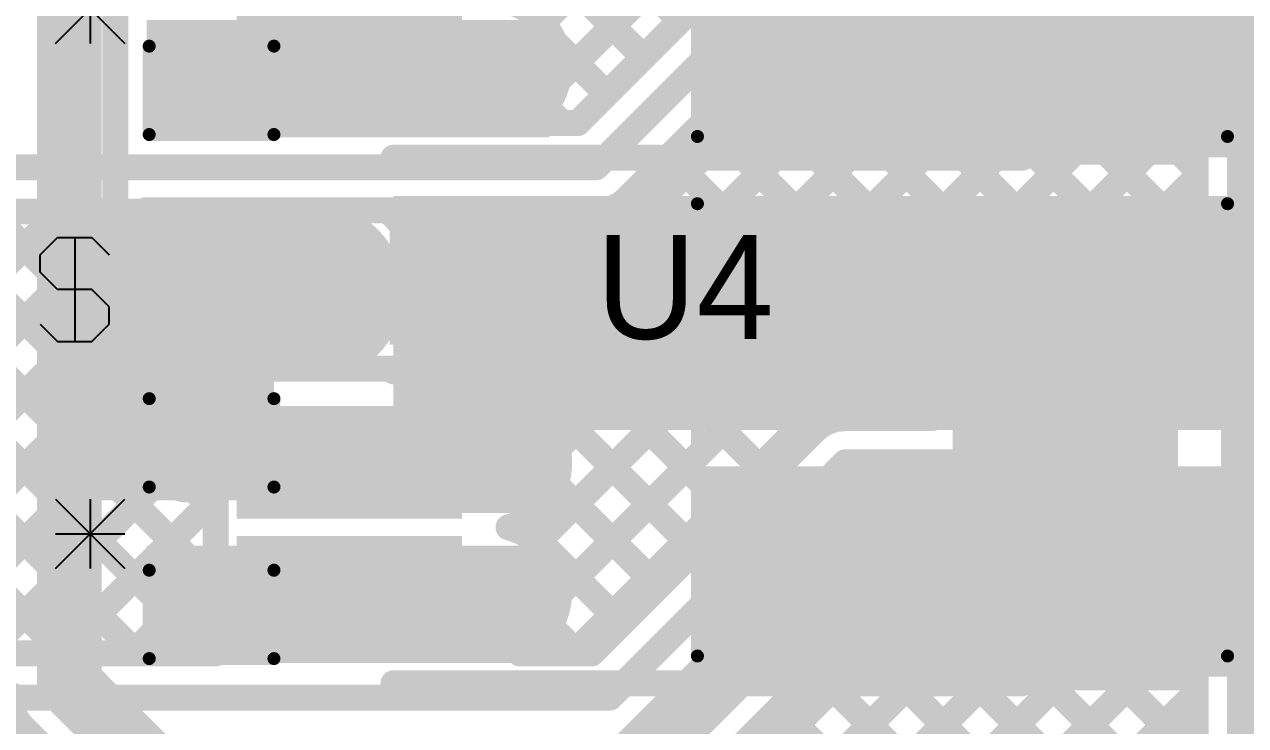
# Model space of a CAD drawing. Header units: millimetres. Extents: x 0.78 to 3.29, y 2.96 to 5.31.
# Drawn here: x 2.093 to 2.5629, y 3.2382 to 3.508 of the extents above; entities that cross this region are included whole.
import ezdxf

# ---------------------------------------------------------------- set-up
doc = ezdxf.new("R2010")
doc.units = ezdxf.units.MM
doc.header["$MEASUREMENT"] = 0
for name, color, linetype in [('BottomLayer', 5, 'Continuous'), ('BottomOverlay', 54, 'Continuous'), ('BottomPaste', 16, 'Continuous'), ('BottomSolder', 6, 'Continuous'), ('MultiLayer', 9, 'Continuous'), ('TopLayer', 1, 'Continuous'), ('TopOverlay', 2, 'Continuous'), ('TopPaste', 8, 'Continuous'), ('TopSolder', 216, 'Continuous'), ('ViaHoleLayer', 16, 'Continuous')]:
    doc.layers.add(name, color=color, linetype=linetype)

# ---------------------------------------------------------------- blocks, each defined once
blk = doc.blocks.new('R__1218_B_8')
at = {"layer": 'BottomLayer'}
for points in [[(-0.07913, -0.09488), (-0.03622, -0.09488), (-0.07913, 0.09488), (-0.03622, 0.09488)], [(0.03622, -0.09488), (0.07913, -0.09488), (0.03622, 0.09488), (0.07913, 0.09488)]]:
    blk.add_solid(points, dxfattribs=at)
at = {"layer": 'BottomOverlay', "const_width": 0.005}
for points in [[(0.087, 0.102), (-0.087, 0.102)], [(-0.087, -0.102), (-0.087, 0.102)], [(0.087, -0.102), (0.087, 0.102)], [(0.087, -0.102), (-0.087, -0.102)]]:
    blk.add_lwpolyline(points, dxfattribs=at)
at = {"layer": 'BottomOverlay', "const_width": 0.0025}
for points in [[(-0.08825, 0.102, 1), (-0.08575, 0.102, 1)], [(-0.08825, 0.102, 1), (-0.08575, 0.102, 1)], [(0.08575, 0.102, 1), (0.08825, 0.102, 1)], [(0.08575, 0.102, 1), (0.08825, 0.102, 1)], [(-0.08825, -0.102, 1), (-0.08575, -0.102, 1)], [(-0.08825, -0.102, 1), (-0.08575, -0.102, 1)], [(0.08575, -0.102, 1), (0.08825, -0.102, 1)], [(0.08575, -0.102, 1), (0.08825, -0.102, 1)]]:
    blk.add_lwpolyline(points, format="xyb", close=True, dxfattribs=at)
at = {"layer": 'BottomPaste'}
for points in [[(-0.07913, -0.09488), (-0.03622, -0.09488), (-0.07913, 0.09488), (-0.03622, 0.09488)], [(0.03622, -0.09488), (0.07913, -0.09488), (0.03622, 0.09488), (0.07913, 0.09488)]]:
    blk.add_solid(points, dxfattribs=at)
at = {"layer": 'BottomSolder'}
for points in [[(-0.08313, -0.09888), (-0.03222, -0.09888), (-0.08313, 0.09888), (-0.03222, 0.09888)], [(0.03222, -0.09888), (0.08313, -0.09888), (0.03222, 0.09888), (0.08313, 0.09888)]]:
    blk.add_solid(points, dxfattribs=at)
blk = doc.blocks.new('R__1218_B_9')
at = {"layer": 'BottomLayer'}
for points in [[(-0.07913, -0.09488), (-0.03622, -0.09488), (-0.07913, 0.09488), (-0.03622, 0.09488)], [(0.03622, -0.09488), (0.07913, -0.09488), (0.03622, 0.09488), (0.07913, 0.09488)]]:
    blk.add_solid(points, dxfattribs=at)
at = {"layer": 'BottomOverlay', "const_width": 0.005}
for points in [[(0.087, 0.102), (-0.087, 0.102)], [(-0.087, -0.102), (-0.087, 0.102)], [(0.087, -0.102), (0.087, 0.102)], [(0.087, -0.102), (-0.087, -0.102)]]:
    blk.add_lwpolyline(points, dxfattribs=at)
at = {"layer": 'BottomOverlay', "const_width": 0.0025}
for points in [[(-0.08825, 0.102, 1), (-0.08575, 0.102, 1)], [(-0.08825, 0.102, 1), (-0.08575, 0.102, 1)], [(0.08575, 0.102, 1), (0.08825, 0.102, 1)], [(0.08575, 0.102, 1), (0.08825, 0.102, 1)], [(-0.08825, -0.102, 1), (-0.08575, -0.102, 1)], [(-0.08825, -0.102, 1), (-0.08575, -0.102, 1)], [(0.08575, -0.102, 1), (0.08825, -0.102, 1)], [(0.08575, -0.102, 1), (0.08825, -0.102, 1)]]:
    blk.add_lwpolyline(points, format="xyb", close=True, dxfattribs=at)
at = {"layer": 'BottomPaste'}
for points in [[(-0.07913, -0.09488), (-0.03622, -0.09488), (-0.07913, 0.09488), (-0.03622, 0.09488)], [(0.03622, -0.09488), (0.07913, -0.09488), (0.03622, 0.09488), (0.07913, 0.09488)]]:
    blk.add_solid(points, dxfattribs=at)
at = {"layer": 'BottomSolder'}
for points in [[(-0.08313, -0.09888), (-0.03222, -0.09888), (-0.08313, 0.09888), (-0.03222, 0.09888)], [(0.03222, -0.09888), (0.08313, -0.09888), (0.03222, 0.09888), (0.08313, 0.09888)]]:
    blk.add_solid(points, dxfattribs=at)
blk = doc.blocks.new('S______40')
at = {"layer": 'TopLayer', "const_width": 0.03}
blk.add_lwpolyline([(-0.015, 0, 1), (0.015, 0, 1)], format="xyb", close=True, dxfattribs=at)
at = {"layer": 'TopPaste', "const_width": 0.03}
blk.add_lwpolyline([(-0.015, 0, 1), (0.015, 0, 1)], format="xyb", close=True, dxfattribs=at)
at = {"layer": 'TopSolder', "const_width": 0.034}
blk.add_lwpolyline([(-0.017, 0, 1), (0.017, 0, 1)], format="xyb", close=True, dxfattribs=at)
blk = doc.blocks.new('PS2801C_1_F3_A_51')
at = {"layer": 'TopLayer'}
for points in [[(-0.03937, -0.01772), (0.03937, -0.01772), (-0.03937, 0.01772), (0.03937, 0.01772)], [(0.23622, -0.01772), (0.31496, -0.01772), (0.23622, 0.01772), (0.31496, 0.01772)], [(-0.03937, -0.06772), (0.03937, -0.06772), (-0.03937, -0.03228), (0.03937, -0.03228)], [(0.23622, -0.06772), (0.31496, -0.06772), (0.23622, -0.03228), (0.31496, -0.03228)]]:
    blk.add_solid(points, dxfattribs=at)
at = {"layer": 'TopOverlay', "const_width": 0.01}
for points in [[(0.017, 0.035), (0.259, 0.035)], [(0.017, -0.085), (0.259, -0.085)]]:
    blk.add_lwpolyline(points, dxfattribs=at)
at = {"layer": 'TopOverlay'}
for points, const_width in [([(0.0145, 0.035, 1), (0.0195, 0.035, 1)], 0.005), ([(0.2565, 0.035, 1), (0.2615, 0.035, 1)], 0.005), ([(-0.05444, -0.00113, 1), (-0.06858, -0.00113, 1)], 0.01575), ([(-0.07252, -0.00113, 1), (-0.06465, -0.00113, 1)], 0.00787), ([(-0.05838, -0.00113, 1), (-0.05051, -0.00113, 1)], 0.00787), ([(0.0145, -0.085, 1), (0.0195, -0.085, 1)], 0.005), ([(0.2565, -0.085, 1), (0.2615, -0.085, 1)], 0.005)]:
    blk.add_lwpolyline(points, format="xyb", close=True, dxfattribs=dict(at, const_width=const_width))
at = {"layer": 'TopPaste'}
for points in [[(-0.03937, -0.01772), (0.03937, -0.01772), (-0.03937, 0.01772), (0.03937, 0.01772)], [(0.23622, -0.01772), (0.31496, -0.01772), (0.23622, 0.01772), (0.31496, 0.01772)], [(-0.03937, -0.06772), (0.03937, -0.06772), (-0.03937, -0.03228), (0.03937, -0.03228)], [(0.23622, -0.06772), (0.31496, -0.06772), (0.23622, -0.03228), (0.31496, -0.03228)]]:
    blk.add_solid(points, dxfattribs=at)
at = {"layer": 'TopSolder'}
for points in [[(-0.04337, -0.02172), (0.04337, -0.02172), (-0.04337, 0.02172), (0.04337, 0.02172)], [(0.23222, -0.02172), (0.31896, -0.02172), (0.23222, 0.02172), (0.31896, 0.02172)], [(-0.04337, -0.07172), (0.04337, -0.07172), (-0.04337, -0.02828), (0.04337, -0.02828)], [(0.23222, -0.07172), (0.31896, -0.07172), (0.23222, -0.02828), (0.31896, -0.02828)]]:
    blk.add_solid(points, dxfattribs=at)
blk = doc.blocks.new('PS2801C_1_F3_A_52')
at = {"layer": 'TopLayer'}
for points in [[(-0.03937, -0.01772), (0.03937, -0.01772), (-0.03937, 0.01772), (0.03937, 0.01772)], [(0.23622, -0.01772), (0.31496, -0.01772), (0.23622, 0.01772), (0.31496, 0.01772)], [(-0.03937, -0.06772), (0.03937, -0.06772), (-0.03937, -0.03228), (0.03937, -0.03228)], [(0.23622, -0.06772), (0.31496, -0.06772), (0.23622, -0.03228), (0.31496, -0.03228)]]:
    blk.add_solid(points, dxfattribs=at)
at = {"layer": 'TopOverlay', "const_width": 0.01}
for points in [[(0.017, 0.035), (0.259, 0.035)], [(0.017, -0.085), (0.259, -0.085)]]:
    blk.add_lwpolyline(points, dxfattribs=at)
at = {"layer": 'TopOverlay'}
for points, const_width in [([(0.0145, 0.035, 1), (0.0195, 0.035, 1)], 0.005), ([(0.2565, 0.035, 1), (0.2615, 0.035, 1)], 0.005), ([(-0.0553, -0.0005, 1), (-0.06945, -0.0005, 1)], 0.01575), ([(-0.07338, -0.0005, 1), (-0.06551, -0.0005, 1)], 0.00787), ([(-0.05924, -0.0005, 1), (-0.05137, -0.0005, 1)], 0.00787), ([(0.0145, -0.085, 1), (0.0195, -0.085, 1)], 0.005), ([(0.2565, -0.085, 1), (0.2615, -0.085, 1)], 0.005)]:
    blk.add_lwpolyline(points, format="xyb", close=True, dxfattribs=dict(at, const_width=const_width))
at = {"layer": 'TopPaste'}
for points in [[(-0.03937, -0.01772), (0.03937, -0.01772), (-0.03937, 0.01772), (0.03937, 0.01772)], [(0.23622, -0.01772), (0.31496, -0.01772), (0.23622, 0.01772), (0.31496, 0.01772)], [(-0.03937, -0.06772), (0.03937, -0.06772), (-0.03937, -0.03228), (0.03937, -0.03228)], [(0.23622, -0.06772), (0.31496, -0.06772), (0.23622, -0.03228), (0.31496, -0.03228)]]:
    blk.add_solid(points, dxfattribs=at)
at = {"layer": 'TopSolder'}
for points in [[(-0.04337, -0.02172), (0.04337, -0.02172), (-0.04337, 0.02172), (0.04337, 0.02172)], [(0.23222, -0.02172), (0.31896, -0.02172), (0.23222, 0.02172), (0.31896, 0.02172)], [(-0.04337, -0.07172), (0.04337, -0.07172), (-0.04337, -0.02828), (0.04337, -0.02828)], [(0.23222, -0.07172), (0.31896, -0.07172), (0.23222, -0.02828), (0.31896, -0.02828)]]:
    blk.add_solid(points, dxfattribs=at)
blk = doc.blocks.new('MM3Z3V3B_B_60')
at = {"layer": 'BottomLayer'}
for points in [[(-0.06201, -0.01772), (-0.02657, -0.01772), (-0.06201, 0.01772), (-0.02657, 0.01772)], [(0.02657, -0.01772), (0.06201, -0.01772), (0.02657, 0.01772), (0.06201, 0.01772)]]:
    blk.add_solid(points, dxfattribs=at)
at = {"layer": 'BottomOverlay', "const_width": 0.01}
for points in [[(-0.07129, -0.031), (-0.07129, 0.03)], [(-0.07129, 0.03), (0.06471, 0.03)], [(-0.07129, -0.031), (0.06471, -0.031)]]:
    blk.add_lwpolyline(points, dxfattribs=at)
at = {"layer": 'BottomOverlay', "const_width": 0.005}
for points in [[(-0.07379, 0.03, 1), (-0.06879, 0.03, 1)], [(-0.07379, 0.03, 1), (-0.06879, 0.03, 1)], [(0.06221, 0.03, 1), (0.06721, 0.03, 1)], [(-0.07379, -0.031, 1), (-0.06879, -0.031, 1)], [(-0.07379, -0.031, 1), (-0.06879, -0.031, 1)], [(0.06221, -0.031, 1), (0.06721, -0.031, 1)]]:
    blk.add_lwpolyline(points, format="xyb", close=True, dxfattribs=at)
at = {"layer": 'BottomOverlay'}
for points in [[(0.05471, 0.022), (0.08471, 0.022), (0.05471, 0.035), (0.08471, 0.035)], [(0.06671, -0.027), (0.08471, -0.027), (0.06671, 0.032), (0.08471, 0.032)], [(0.05471, -0.036), (0.08471, -0.036), (0.05471, -0.022), (0.08471, -0.022)]]:
    blk.add_solid(points, dxfattribs=at)
at = {"layer": 'BottomPaste'}
for points in [[(-0.06201, -0.01772), (-0.02657, -0.01772), (-0.06201, 0.01772), (-0.02657, 0.01772)], [(0.02657, -0.01772), (0.06201, -0.01772), (0.02657, 0.01772), (0.06201, 0.01772)]]:
    blk.add_solid(points, dxfattribs=at)
at = {"layer": 'BottomSolder'}
for points in [[(-0.06601, -0.02172), (-0.02257, -0.02172), (-0.06601, 0.02172), (-0.02257, 0.02172)], [(0.02257, -0.02172), (0.06601, -0.02172), (0.02257, 0.02172), (0.06601, 0.02172)]]:
    blk.add_solid(points, dxfattribs=at)
blk = doc.blocks.new('R__0603_B_80')
at = {"layer": 'BottomLayer'}
for points in [[(-0.045, 0.0175), (-0.045, -0.0175), (-0.015, 0.0175), (-0.015, -0.0175)], [(0.015, 0.0175), (0.015, -0.0175), (0.045, 0.0175), (0.045, -0.0175)]]:
    blk.add_solid(points, dxfattribs=at)
at = {"layer": 'BottomOverlay', "const_width": 0.005}
for points in [[(-0.05, 0.024), (-0.016, 0.024)], [(-0.05, 0.024), (-0.05, -0.024)], [(0.016, 0.024), (0.05, 0.024)], [(0.05, 0.024), (0.05, -0.024)], [(-0.05, -0.024), (-0.016, -0.024)], [(0.016, -0.024), (0.05, -0.024)]]:
    blk.add_lwpolyline(points, dxfattribs=at)
at = {"layer": 'BottomOverlay', "const_width": 0.0025}
for points in [[(-0.05125, 0.024, 1), (-0.04875, 0.024, 1)], [(-0.05125, 0.024, 1), (-0.04875, 0.024, 1)], [(-0.01725, 0.024, 1), (-0.01475, 0.024, 1)], [(0.01475, 0.024, 1), (0.01725, 0.024, 1)], [(0.04875, 0.024, 1), (0.05125, 0.024, 1)], [(0.04875, 0.024, 1), (0.05125, 0.024, 1)], [(-0.05125, -0.024, 1), (-0.04875, -0.024, 1)], [(-0.05125, -0.024, 1), (-0.04875, -0.024, 1)], [(-0.01725, -0.024, 1), (-0.01475, -0.024, 1)], [(0.01475, -0.024, 1), (0.01725, -0.024, 1)], [(0.04875, -0.024, 1), (0.05125, -0.024, 1)], [(0.04875, -0.024, 1), (0.05125, -0.024, 1)]]:
    blk.add_lwpolyline(points, format="xyb", close=True, dxfattribs=at)
at = {"layer": 'BottomPaste'}
for points in [[(-0.045, 0.0175), (-0.045, -0.0175), (-0.015, 0.0175), (-0.015, -0.0175)], [(0.015, 0.0175), (0.015, -0.0175), (0.045, 0.0175), (0.045, -0.0175)]]:
    blk.add_solid(points, dxfattribs=at)
at = {"layer": 'BottomSolder'}
for points in [[(-0.049, 0.0215), (-0.049, -0.0215), (-0.011, 0.0215), (-0.011, -0.0215)], [(0.011, 0.0215), (0.011, -0.0215), (0.049, 0.0215), (0.049, -0.0215)]]:
    blk.add_solid(points, dxfattribs=at)
blk = doc.blocks.new('R__0603_B_81')
at = {"layer": 'BottomLayer'}
for points in [[(-0.045, 0.0175), (-0.045, -0.0175), (-0.015, 0.0175), (-0.015, -0.0175)], [(0.015, 0.0175), (0.015, -0.0175), (0.045, 0.0175), (0.045, -0.0175)]]:
    blk.add_solid(points, dxfattribs=at)
at = {"layer": 'BottomOverlay', "const_width": 0.005}
for points in [[(-0.05, 0.024), (-0.016, 0.024)], [(-0.05, 0.024), (-0.05, -0.024)], [(0.016, 0.024), (0.05, 0.024)], [(0.05, 0.024), (0.05, -0.024)], [(-0.05, -0.024), (-0.016, -0.024)], [(0.016, -0.024), (0.05, -0.024)]]:
    blk.add_lwpolyline(points, dxfattribs=at)
at = {"layer": 'BottomOverlay', "const_width": 0.0025}
for points in [[(-0.05125, 0.024, 1), (-0.04875, 0.024, 1)], [(-0.05125, 0.024, 1), (-0.04875, 0.024, 1)], [(-0.01725, 0.024, 1), (-0.01475, 0.024, 1)], [(0.01475, 0.024, 1), (0.01725, 0.024, 1)], [(0.04875, 0.024, 1), (0.05125, 0.024, 1)], [(0.04875, 0.024, 1), (0.05125, 0.024, 1)], [(-0.05125, -0.024, 1), (-0.04875, -0.024, 1)], [(-0.05125, -0.024, 1), (-0.04875, -0.024, 1)], [(-0.01725, -0.024, 1), (-0.01475, -0.024, 1)], [(0.01475, -0.024, 1), (0.01725, -0.024, 1)], [(0.04875, -0.024, 1), (0.05125, -0.024, 1)], [(0.04875, -0.024, 1), (0.05125, -0.024, 1)]]:
    blk.add_lwpolyline(points, format="xyb", close=True, dxfattribs=at)
at = {"layer": 'BottomPaste'}
for points in [[(-0.045, 0.0175), (-0.045, -0.0175), (-0.015, 0.0175), (-0.015, -0.0175)], [(0.015, 0.0175), (0.015, -0.0175), (0.045, 0.0175), (0.045, -0.0175)]]:
    blk.add_solid(points, dxfattribs=at)
at = {"layer": 'BottomSolder'}
for points in [[(-0.049, 0.0215), (-0.049, -0.0215), (-0.011, 0.0215), (-0.011, -0.0215)], [(0.011, 0.0215), (0.011, -0.0215), (0.049, 0.0215), (0.049, -0.0215)]]:
    blk.add_solid(points, dxfattribs=at)

msp = doc.modelspace()

# ---------------------------------------------------------------- linework, layer by layer
at = {"layer": 'BottomLayer'}
for points, const_width in [([(2.11028, 3.25437), (2.11028, 4.57828)], 0.025), ([(2.454, 3.4942), (2.7742, 3.4942)], 0.025), ([(2.454, 3.29432), (2.70035, 3.29432)], 0.025), ([(2.431, 3.29032), (2.439, 3.29032)], 0.025), ([(2.11028, 3.25437), (2.15465, 3.21)], 0.025), ([(2.09298, 3.23702), (2.1373, 3.1927)], 0.01)]:
    msp.add_lwpolyline(points, dxfattribs=dict(at, const_width=const_width))
for points, const_width in [([(2.44775, 3.4942, 1), (2.46025, 3.4942, 1)], 0.0125), ([(2.26611, 3.49168, 1), (2.27989, 3.49168, 1)], 0.01378), ([(2.26611, 3.3395, 1), (2.27989, 3.3395, 1)], 0.01378), ([(2.44775, 3.29432, 1), (2.46025, 3.29432, 1)], 0.0125), ([(2.26611, 3.2895, 1), (2.27989, 3.2895, 1)], 0.01378), ([(2.42475, 3.29032, 1), (2.43725, 3.29032, 1)], 0.0125), ([(2.43275, 3.29032, 1), (2.44525, 3.29032, 1)], 0.0125), ([(2.10403, 3.25437, 1), (2.11653, 3.25437, 1)], 0.0125), ([(2.10403, 3.25437, 1), (2.11653, 3.25437, 1)], 0.0125), ([(2.09046, 3.23705, 1), (2.09546, 3.23705, 1)], 0.005), ([(2.09048, 3.23702, 1), (2.09548, 3.23702, 1)], 0.005), ([(2.09048, 3.23702, 1), (2.09548, 3.23702, 1)], 0.005)]:
    msp.add_lwpolyline(points, format="xyb", close=True, dxfattribs=dict(at, const_width=const_width))
at = {"layer": 'BottomLayer', "const_width": 0.01}
for points in [[(2.09298, 3.23702, -0.199267), (2.08578, 3.25437)], [(2.09296, 3.23705, -0.198912), (2.08578, 3.25437)]]:
    msp.add_lwpolyline(points, format="xyb", dxfattribs=at)
at = {"layer": 'BottomLayer'}
for points in [[(2.352, 3.45688), (2.556, 3.45688), (2.352, 3.53987), (2.556, 3.53987)], [(2.14, 3.4645), (2.295, 3.4645), (2.14, 3.50962), (2.295, 3.50962)], [(2.23502, 3.352), (2.556, 3.352), (2.23502, 3.442), (2.556, 3.442)], [(2.1, 3.32489), (2.18902, 3.32489), (2.1, 3.4365), (2.18902, 3.4365)], [(2.235, 3.32), (2.295, 3.32), (2.235, 3.436), (2.295, 3.436)], [(2.352, 3.257), (2.556, 3.257), (2.352, 3.338), (2.556, 3.338)], [(2.14, 3.26231), (2.295, 3.26231), (2.14, 3.30744), (2.295, 3.30744)]]:
    msp.add_solid(points, dxfattribs=at)
at = {"layer": 'BottomOverlay'}
for p, q in [((2.105, 3.50068), (2.13166, 3.52734)), ((2.105, 3.52734), (2.13166, 3.50068)), ((2.11833, 3.52734), (2.11833, 3.50068)), ((2.099, 3.41932), (2.10566, 3.42599)), ((2.10566, 3.42599), (2.11899, 3.42599)), ((2.11233, 3.42599), (2.11233, 3.386)), ((2.11899, 3.42599), (2.12566, 3.41932)), ((2.099, 3.41266), (2.099, 3.41932)), ((2.10566, 3.40599), (2.099, 3.41266)), ((2.11899, 3.40599), (2.10566, 3.40599)), ((2.12566, 3.39933), (2.11899, 3.40599)), ((2.12566, 3.39266), (2.12566, 3.39933)), ((2.099, 3.39266), (2.10566, 3.386)), ((2.11899, 3.386), (2.12566, 3.39266)), ((2.10566, 3.386), (2.11899, 3.386)), ((2.105, 3.29868), (2.13166, 3.32534)), ((2.105, 3.32534), (2.13166, 3.29868)), ((2.11833, 3.32534), (2.11833, 3.29868)), ((2.105, 3.31201), (2.13166, 3.31201))]:
    msp.add_line(p, q, dxfattribs=at)
at = {"layer": 'MultiLayer', "const_width": 0.01378}
for points in [[(2.26611, 3.49168, 1), (2.27989, 3.49168, 1)], [(2.26611, 3.3395, 1), (2.27989, 3.3395, 1)], [(2.26611, 3.2895, 1), (2.27989, 3.2895, 1)]]:
    msp.add_lwpolyline(points, format="xyb", close=True, dxfattribs=at)
at = {"layer": 'TopLayer'}
for points, const_width in [([(2.56826, 3.46965), (2.56826, 3.66984)], 0.025), ([(2.29242, 3.50864), (2.44293, 3.65916)], 0.01), ([(2.29817, 3.48611), (2.47122, 3.65916)], 0.01), ([(1.9045, 3.58265), (2.16664, 3.32051)], 0.01), ([(2.295, 3.55985), (2.3454, 3.50944)], 0.01), ([(1.90449, 3.55437), (2.16664, 3.29222)], 0.01), ([(2.30596, 3.47), (2.38964, 3.55369)], 0.01), ([(2.313, 3.453), (2.40169, 3.54169)], 0.01), ([(1.89511, 3.53547), (2.16458, 3.266)], 0.01), ([(2.29617, 3.53039), (2.33126, 3.4953)], 0.01), ([(2.28958, 3.39267), (2.4216, 3.52468)], 0.01), ([(2.32504, 3.441), (2.40873, 3.52468)], 0.01), ([(2.41501, 3.52468), (2.43923, 3.50047)], 0.01), ([(2.43923, 3.45897), (2.43923, 3.5244)], 0.01), ([(1.88097, 3.52132), (2.1363, 3.266)], 0.01), ([(2.295, 3.3698), (2.43923, 3.51403)], 0.01), ([(2.39773, 3.51369), (2.43923, 3.47218)], 0.01), ([(1.86683, 3.50718), (2.10801, 3.266)], 0.01), ([(2.29688, 3.5014), (2.31712, 3.48116)], 0.01), ([(2.21802, 3.49168), (2.268, 3.49168)], 0.02), ([(2.38359, 3.49954), (2.51392, 3.36921)], 0.01), ([(2.49361, 3.49168), (2.54622, 3.49168)], 0.025), ([(2.54622, 3.49168), (2.56826, 3.46965)], 0.025), ([(2.44423, 3.49168), (2.49361, 3.49168)], 0.01), ([(2.49361, 3.46397), (2.49361, 3.49168)], 0.01), ([(2.29824, 3.34475), (2.43923, 3.48575)], 0.01), ([(2.36944, 3.4854), (2.48563, 3.36921)], 0.01), ([(2.29369, 3.4763), (2.29999, 3.47)], 0.01), ([(2.56826, 3.26746), (2.56826, 3.46965)], 0.025), ([(2.28694, 3.47), (2.30596, 3.47)], 0.01), ([(2.3553, 3.47126), (2.45735, 3.36921)], 0.01), ([(2.29034, 3.30857), (2.44074, 3.45897)], 0.01), ([(2.29877, 3.28872), (2.46902, 3.45897)], 0.01), ([(2.30434, 3.266), (2.4973, 3.45897)], 0.01), ([(2.42312, 3.3565), (2.52559, 3.45897)], 0.01), ([(2.43923, 3.45897), (2.54376, 3.45897)], 0.01), ([(2.45245, 3.45897), (2.5422, 3.36921)], 0.01), ([(2.48073, 3.45897), (2.54376, 3.39594)], 0.01), ([(2.50901, 3.45897), (2.54376, 3.42423)], 0.01), ([(2.5373, 3.45897), (2.54376, 3.45251)], 0.01), ([(2.54376, 3.36921), (2.54376, 3.45897)], 0.01), ([(2.34116, 3.45712), (2.44178, 3.3565)], 0.01), ([(2.067, 3.453), (2.313, 3.453)], 0.01), ([(2.46412, 3.36921), (2.54376, 3.44885)], 0.01), ([(2.32702, 3.44298), (2.4135, 3.3565)], 0.01), ([(1.97184, 3.3012), (2.10664, 3.436)], 0.01), ([(1.98598, 3.28706), (2.13492, 3.436)], 0.01), ([(2.00013, 3.27292), (2.16321, 3.436)], 0.01), ([(2.067, 3.436), (2.17666, 3.436)], 0.01), ([(2.07943, 3.436), (2.16664, 3.34879)], 0.01), ([(2.10772, 3.436), (2.17451, 3.36921)], 0.01), ([(2.136, 3.436), (2.16317, 3.40883)], 0.01), ([(2.16429, 3.436), (2.17084, 3.42944)], 0.01), ([(2.23334, 3.436), (2.313, 3.436)], 0.01), ([(2.24011, 3.42805), (2.24806, 3.436)], 0.01), ([(2.24914, 3.436), (2.36523, 3.31992)], 0.01), ([(2.26133, 3.42098), (2.27635, 3.436)], 0.01), ([(2.27548, 3.40685), (2.30463, 3.436)], 0.01), ([(2.27742, 3.436), (2.37937, 3.33406)], 0.01), ([(2.30571, 3.436), (2.39351, 3.3482)], 0.01), ([(2.24078, 3.427), (2.24621, 3.427)], 0.01), ([(2.2618, 3.42052), (2.28852, 3.3938)], 0.01), ([(2.4924, 3.36921), (2.54376, 3.42057)], 0.01), ([(2.02149, 3.266), (2.16308, 3.40759)], 0.01), ([(2.205, 3.405), (2.24621, 3.405)], 0.02), ([(2.24621, 3.405), (2.273, 3.37821)], 0.02), ([(2.52069, 3.36921), (2.54376, 3.39229)], 0.01), ([(2.04978, 3.266), (2.16832, 3.38454)], 0.01), ([(2.273, 3.3395), (2.273, 3.37821)], 0.02), ([(2.295, 3.35294), (2.295, 3.37821)], 0.01), ([(2.16664, 3.36921), (2.18302, 3.36921)], 0.01), ([(2.16664, 3.31921), (2.16664, 3.36921)], 0.01), ([(2.44223, 3.3565), (2.44223, 3.36921)], 0.01), ([(2.44223, 3.36921), (2.54376, 3.36921)], 0.01), ([(2.295, 3.36186), (2.35108, 3.30577)], 0.01), ([(2.40885, 3.3565), (2.44223, 3.3565)], 0.01), ([(2.07806, 3.266), (2.16664, 3.35458)], 0.01), ([(2.31131, 3.266), (2.39681, 3.3515)], 0.01), ([(2.21802, 3.3395), (2.273, 3.3395)], 0.02), ([(2.31835, 3.249), (2.40885, 3.3395)], 0.01), ([(2.40885, 3.3395), (2.49361, 3.3395)], 0.01), ([(2.2974, 3.33117), (2.33694, 3.29163)], 0.01), ([(2.10635, 3.266), (2.16664, 3.3263)], 0.01), ([(2.16664, 3.30978), (2.16664, 3.31921)], 0.01), ([(2.16664, 3.30978), (2.16664, 3.31921)], 0.01), ([(2.28407, 3.31622), (2.3228, 3.27749)], 0.01), ([(2.16664, 3.266), (2.16664, 3.30978)], 0.01), ([(2.13463, 3.266), (2.16664, 3.29801)], 0.01), ([(2.21802, 3.2895), (2.273, 3.2895)], 0.02), ([(2.328, 3.224), (2.3935, 3.2895)], 0.025), ([(2.3935, 3.2895), (2.49361, 3.2895)], 0.025), ([(2.49361, 3.2895), (2.54622, 3.2895)], 0.025), ([(2.54622, 3.2895), (2.56826, 3.26746)], 0.025), ([(2.49361, 3.26178), (2.49361, 3.2895)], 0.01), ([(2.29535, 3.27665), (2.306, 3.266)], 0.01), ([(2.56826, 3.14517), (2.56826, 3.26746)], 0.025), ([(2.00704, 3.266), (2.16664, 3.266)], 0.01), ([(2.16291, 3.266), (2.16664, 3.26973)], 0.01), ([(2.28361, 3.266), (2.31131, 3.266)], 0.01), ([(2.21745, 3.06597), (2.41647, 3.265)], 0.01), ([(2.34535, 3.2067), (2.40365, 3.265)], 0.01), ([(2.40365, 3.265), (2.43923, 3.265)], 0.01), ([(2.42014, 3.265), (2.54411, 3.14103)], 0.01), ([(2.43923, 3.25678), (2.43923, 3.265)], 0.01), ([(2.21697, 3.03721), (2.43923, 3.25947)], 0.01), ([(2.21754, 3.0095), (2.46482, 3.25678)], 0.01), ([(2.24583, 3.0095), (2.49311, 3.25678)], 0.01), ([(2.27411, 3.0095), (2.52139, 3.25678)], 0.01), ([(2.39775, 3.2591), (2.64736, 3.0095)], 0.01), ([(2.43923, 3.25678), (2.54376, 3.25678)], 0.01), ([(2.45664, 3.25678), (2.54376, 3.16967)], 0.01), ([(2.48493, 3.25678), (2.54376, 3.19795)], 0.01), ([(2.51321, 3.25678), (2.54376, 3.22624)], 0.01), ([(2.5415, 3.25678), (2.54376, 3.25452)], 0.01), ([(2.54376, 3.14517), (2.54376, 3.25678)], 0.01), ([(2, 3.249), (2.31835, 3.249)], 0.01), ([(2.30239, 3.0095), (2.54376, 3.25086)], 0.01), ([(2.38361, 3.24496), (2.54201, 3.08656)], 0.01)]:
    msp.add_lwpolyline(points, dxfattribs=dict(at, const_width=const_width))
at = {"layer": 'TopLayer', "const_width": 0.01}
for points in [[(2.27929, 3.51668, -0.34371), (2.29878, 3.49168)], [(2.29878, 3.49168, -0.255193), (2.28694, 3.47)], [(2.32504, 3.441, -0.199327), (2.313, 3.436)], [(2.32502, 3.44098, -0.198912), (2.313, 3.436)], [(2.18302, 3.36921, -0.49861), (2.17666, 3.436)], [(2.23334, 3.436, -0.069845), (2.24078, 3.427)], [(2.24621, 3.427, -0.198912), (2.26177, 3.42056)], [(2.24621, 3.427, -0.199566), (2.2618, 3.42052)], [(2.28852, 3.3938, -0.199566), (2.295, 3.37821)], [(2.28856, 3.39377, -0.198912), (2.295, 3.37821)], [(2.39681, 3.3515, -0.199327), (2.40885, 3.3565)], [(2.39683, 3.35152, -0.198912), (2.40885, 3.3565)], [(2.295, 3.35294, -0.137952), (2.29878, 3.3395)], [(2.29878, 3.3395, -0.34371), (2.27929, 3.3145)], [(2.27929, 3.3145, -0.34371), (2.29878, 3.2895)], [(2.29878, 3.2895, -0.294831), (2.28361, 3.266)]]:
    msp.add_lwpolyline(points, format="xyb", dxfattribs=at)
at = {"layer": 'TopLayer'}
for points, const_width in [([(2.28992, 3.50864, 1), (2.29492, 3.50864, 1)], 0.005), ([(2.3429, 3.50944, 1), (2.3479, 3.50944, 1)], 0.005), ([(2.29438, 3.5014, 1), (2.29938, 3.5014, 1)], 0.005), ([(2.21302, 3.49168, 1), (2.22302, 3.49168, 1)], 0.01), ([(2.263, 3.49168, 1), (2.273, 3.49168, 1)], 0.01), ([(2.26611, 3.49168, 1), (2.27989, 3.49168, 1)], 0.01378), ([(2.38109, 3.49954, 1), (2.38609, 3.49954, 1)], 0.005), ([(2.43673, 3.50047, 1), (2.44173, 3.50047, 1)], 0.005), ([(2.48736, 3.49168, 1), (2.49986, 3.49168, 1)], 0.0125), ([(2.53997, 3.49168, 1), (2.55247, 3.49168, 1)], 0.0125), ([(2.53997, 3.49168, 1), (2.55247, 3.49168, 1)], 0.0125), ([(2.29628, 3.49168, 1), (2.30128, 3.49168, 1)], 0.005), ([(2.29628, 3.49168, 1), (2.30128, 3.49168, 1)], 0.005), ([(2.32876, 3.4953, 1), (2.33376, 3.4953, 1)], 0.005), ([(2.44173, 3.49168, 1), (2.44673, 3.49168, 1)], 0.005), ([(2.49111, 3.49168, 1), (2.49611, 3.49168, 1)], 0.005), ([(2.49111, 3.49168, 1), (2.49611, 3.49168, 1)], 0.005), ([(2.29567, 3.48611, 1), (2.30067, 3.48611, 1)], 0.005), ([(2.36694, 3.4854, 1), (2.37194, 3.4854, 1)], 0.005), ([(2.43673, 3.48575, 1), (2.44173, 3.48575, 1)], 0.005), ([(2.31462, 3.48116, 1), (2.31962, 3.48116, 1)], 0.005), ([(2.29119, 3.4763, 1), (2.29619, 3.4763, 1)], 0.005), ([(2.56201, 3.46965, 1), (2.57451, 3.46965, 1)], 0.0125), ([(2.56201, 3.46965, 1), (2.57451, 3.46965, 1)], 0.0125), ([(2.56201, 3.46965, 1), (2.57451, 3.46965, 1)], 0.0125), ([(2.28444, 3.47, 1), (2.28944, 3.47, 1)], 0.005), ([(2.28444, 3.47, 1), (2.28944, 3.47, 1)], 0.005), ([(2.29749, 3.47, 1), (2.30249, 3.47, 1)], 0.005), ([(2.30346, 3.47, 1), (2.30846, 3.47, 1)], 0.005), ([(2.30346, 3.47, 1), (2.30846, 3.47, 1)], 0.005), ([(2.3528, 3.47126, 1), (2.3578, 3.47126, 1)], 0.005), ([(2.43673, 3.47218, 1), (2.44173, 3.47218, 1)], 0.005), ([(2.49111, 3.46397, 1), (2.49611, 3.46397, 1)], 0.005), ([(2.43673, 3.45897, 1), (2.44173, 3.45897, 1)], 0.005), ([(2.43673, 3.45897, 1), (2.44173, 3.45897, 1)], 0.005), ([(2.43824, 3.45897, 1), (2.44324, 3.45897, 1)], 0.005), ([(2.44995, 3.45897, 1), (2.45495, 3.45897, 1)], 0.005), ([(2.46652, 3.45897, 1), (2.47152, 3.45897, 1)], 0.005), ([(2.47823, 3.45897, 1), (2.48323, 3.45897, 1)], 0.005), ([(2.4948, 3.45897, 1), (2.4998, 3.45897, 1)], 0.005), ([(2.50651, 3.45897, 1), (2.51151, 3.45897, 1)], 0.005), ([(2.52309, 3.45897, 1), (2.52809, 3.45897, 1)], 0.005), ([(2.5348, 3.45897, 1), (2.5398, 3.45897, 1)], 0.005), ([(2.54126, 3.45897, 1), (2.54626, 3.45897, 1)], 0.005), ([(2.54126, 3.45897, 1), (2.54626, 3.45897, 1)], 0.005), ([(2.33866, 3.45712, 1), (2.34366, 3.45712, 1)], 0.005), ([(2.3105, 3.453, 1), (2.3155, 3.453, 1)], 0.005), ([(2.3105, 3.453, 1), (2.3155, 3.453, 1)], 0.005), ([(2.54126, 3.45251, 1), (2.54626, 3.45251, 1)], 0.005), ([(2.54126, 3.44885, 1), (2.54626, 3.44885, 1)], 0.005), ([(2.32252, 3.44098, 1), (2.32752, 3.44098, 1)], 0.005), ([(2.32254, 3.441, 1), (2.32754, 3.441, 1)], 0.005), ([(2.32254, 3.441, 1), (2.32754, 3.441, 1)], 0.005), ([(2.32452, 3.44298, 1), (2.32952, 3.44298, 1)], 0.005), ([(2.10414, 3.436, 1), (2.10914, 3.436, 1)], 0.005), ([(2.10522, 3.436, 1), (2.11022, 3.436, 1)], 0.005), ([(2.13242, 3.436, 1), (2.13742, 3.436, 1)], 0.005), ([(2.1335, 3.436, 1), (2.1385, 3.436, 1)], 0.005), ([(2.16071, 3.436, 1), (2.16571, 3.436, 1)], 0.005), ([(2.16179, 3.436, 1), (2.16679, 3.436, 1)], 0.005), ([(2.17416, 3.436, 1), (2.17916, 3.436, 1)], 0.005), ([(2.17416, 3.436, 1), (2.17916, 3.436, 1)], 0.005), ([(2.23084, 3.436, 1), (2.23584, 3.436, 1)], 0.005), ([(2.23084, 3.436, 1), (2.23584, 3.436, 1)], 0.005), ([(2.24556, 3.436, 1), (2.25056, 3.436, 1)], 0.005), ([(2.24664, 3.436, 1), (2.25164, 3.436, 1)], 0.005), ([(2.27385, 3.436, 1), (2.27885, 3.436, 1)], 0.005), ([(2.27492, 3.436, 1), (2.27992, 3.436, 1)], 0.005), ([(2.30213, 3.436, 1), (2.30713, 3.436, 1)], 0.005), ([(2.30321, 3.436, 1), (2.30821, 3.436, 1)], 0.005), ([(2.3105, 3.436, 1), (2.3155, 3.436, 1)], 0.005), ([(2.3105, 3.436, 1), (2.3155, 3.436, 1)], 0.005), ([(2.3105, 3.436, 1), (2.3155, 3.436, 1)], 0.005), ([(2.16834, 3.42944, 1), (2.17334, 3.42944, 1)], 0.005), ([(2.23761, 3.42805, 1), (2.24261, 3.42805, 1)], 0.005), ([(2.23828, 3.427, 1), (2.24328, 3.427, 1)], 0.005), ([(2.23828, 3.427, 1), (2.24328, 3.427, 1)], 0.005), ([(2.24371, 3.427, 1), (2.24871, 3.427, 1)], 0.005), ([(2.24371, 3.427, 1), (2.24871, 3.427, 1)], 0.005), ([(2.24371, 3.427, 1), (2.24871, 3.427, 1)], 0.005), ([(2.25883, 3.42098, 1), (2.26383, 3.42098, 1)], 0.005), ([(2.54126, 3.42423, 1), (2.54626, 3.42423, 1)], 0.005), ([(2.25927, 3.42056, 1), (2.26426, 3.42056, 1)], 0.005), ([(2.2593, 3.42052, 1), (2.2643, 3.42052, 1)], 0.005), ([(2.2593, 3.42052, 1), (2.2643, 3.42052, 1)], 0.005), ([(2.54126, 3.42057, 1), (2.54626, 3.42057, 1)], 0.005), ([(2.16058, 3.40759, 1), (2.16558, 3.40759, 1)], 0.005), ([(2.16067, 3.40883, 1), (2.16567, 3.40883, 1)], 0.005), ([(2.2, 3.405, 1), (2.21, 3.405, 1)], 0.01), ([(2.24121, 3.405, 1), (2.25121, 3.405, 1)], 0.01), ([(2.24121, 3.405, 1), (2.25121, 3.405, 1)], 0.01), ([(2.27298, 3.40685, 1), (2.27798, 3.40685, 1)], 0.005), ([(2.28602, 3.3938, 1), (2.29102, 3.3938, 1)], 0.005), ([(2.28602, 3.3938, 1), (2.29102, 3.3938, 1)], 0.005), ([(2.28606, 3.39377, 1), (2.29106, 3.39377, 1)], 0.005), ([(2.54126, 3.39594, 1), (2.54626, 3.39594, 1)], 0.005), ([(2.28708, 3.39267, 1), (2.29208, 3.39267, 1)], 0.005), ([(2.54126, 3.39229, 1), (2.54626, 3.39229, 1)], 0.005), ([(2.16582, 3.38454, 1), (2.17082, 3.38454, 1)], 0.005), ([(2.268, 3.37821, 1), (2.278, 3.37821, 1)], 0.01), ([(2.268, 3.37821, 1), (2.278, 3.37821, 1)], 0.01), ([(2.2925, 3.37821, 1), (2.2975, 3.37821, 1)], 0.005), ([(2.2925, 3.37821, 1), (2.2975, 3.37821, 1)], 0.005), ([(2.2925, 3.37821, 1), (2.2975, 3.37821, 1)], 0.005), ([(2.2925, 3.3698, 1), (2.2975, 3.3698, 1)], 0.005), ([(2.16414, 3.36921, 1), (2.16914, 3.36921, 1)], 0.005), ([(2.16414, 3.36921, 1), (2.16914, 3.36921, 1)], 0.005), ([(2.17201, 3.36921, 1), (2.17701, 3.36921, 1)], 0.005), ([(2.18052, 3.36921, 1), (2.18552, 3.36921, 1)], 0.005), ([(2.18052, 3.36921, 1), (2.18552, 3.36921, 1)], 0.005), ([(2.43973, 3.36921, 1), (2.44473, 3.36921, 1)], 0.005), ([(2.43973, 3.36921, 1), (2.44473, 3.36921, 1)], 0.005), ([(2.45485, 3.36921, 1), (2.45985, 3.36921, 1)], 0.005), ([(2.46162, 3.36921, 1), (2.46662, 3.36921, 1)], 0.005), ([(2.48313, 3.36921, 1), (2.48813, 3.36921, 1)], 0.005), ([(2.4899, 3.36921, 1), (2.4949, 3.36921, 1)], 0.005), ([(2.51142, 3.36921, 1), (2.51642, 3.36921, 1)], 0.005), ([(2.51819, 3.36921, 1), (2.52319, 3.36921, 1)], 0.005), ([(2.5397, 3.36921, 1), (2.5447, 3.36921, 1)], 0.005), ([(2.54126, 3.36921, 1), (2.54626, 3.36921, 1)], 0.005), ([(2.54126, 3.36921, 1), (2.54626, 3.36921, 1)], 0.005), ([(2.2925, 3.36186, 1), (2.2975, 3.36186, 1)], 0.005), ([(2.40635, 3.3565, 1), (2.41135, 3.3565, 1)], 0.005), ([(2.40635, 3.3565, 1), (2.41135, 3.3565, 1)], 0.005), ([(2.40635, 3.3565, 1), (2.41135, 3.3565, 1)], 0.005), ([(2.411, 3.3565, 1), (2.416, 3.3565, 1)], 0.005), ([(2.42062, 3.3565, 1), (2.42562, 3.3565, 1)], 0.005), ([(2.43928, 3.3565, 1), (2.44428, 3.3565, 1)], 0.005), ([(2.43973, 3.3565, 1), (2.44473, 3.3565, 1)], 0.005), ([(2.43973, 3.3565, 1), (2.44473, 3.3565, 1)], 0.005), ([(2.16414, 3.35458, 1), (2.16914, 3.35458, 1)], 0.005), ([(2.2925, 3.35294, 1), (2.2975, 3.35294, 1)], 0.005), ([(2.2925, 3.35294, 1), (2.2975, 3.35294, 1)], 0.005), ([(2.39431, 3.3515, 1), (2.39931, 3.3515, 1)], 0.005), ([(2.39431, 3.3515, 1), (2.39931, 3.3515, 1)], 0.005), ([(2.39433, 3.35152, 1), (2.39933, 3.35152, 1)], 0.005), ([(2.16414, 3.34879, 1), (2.16914, 3.34879, 1)], 0.005), ([(2.26611, 3.3395, 1), (2.27989, 3.3395, 1)], 0.01378), ([(2.39101, 3.3482, 1), (2.39601, 3.3482, 1)], 0.005), ([(2.21302, 3.3395, 1), (2.22302, 3.3395, 1)], 0.01), ([(2.268, 3.3395, 1), (2.278, 3.3395, 1)], 0.01), ([(2.268, 3.3395, 1), (2.278, 3.3395, 1)], 0.01), ([(2.29574, 3.34475, 1), (2.30074, 3.34475, 1)], 0.005), ([(2.29628, 3.3395, 1), (2.30128, 3.3395, 1)], 0.005), ([(2.29628, 3.3395, 1), (2.30128, 3.3395, 1)], 0.005), ([(2.40635, 3.3395, 1), (2.41135, 3.3395, 1)], 0.005), ([(2.40635, 3.3395, 1), (2.41135, 3.3395, 1)], 0.005), ([(2.49111, 3.3395, 1), (2.49611, 3.3395, 1)], 0.005), ([(2.37687, 3.33406, 1), (2.38187, 3.33406, 1)], 0.005), ([(2.2949, 3.33117, 1), (2.2999, 3.33117, 1)], 0.005), ([(2.16414, 3.3263, 1), (2.16914, 3.3263, 1)], 0.005), ([(2.16414, 3.32051, 1), (2.16914, 3.32051, 1)], 0.005), ([(2.16414, 3.31921, 1), (2.16914, 3.31921, 1)], 0.005), ([(2.16414, 3.31921, 1), (2.16914, 3.31921, 1)], 0.005), ([(2.16414, 3.31921, 1), (2.16914, 3.31921, 1)], 0.005), ([(2.36273, 3.31992, 1), (2.36773, 3.31992, 1)], 0.005), ([(2.27679, 3.3145, 1), (2.28179, 3.3145, 1)], 0.005), ([(2.27679, 3.3145, 1), (2.28179, 3.3145, 1)], 0.005), ([(2.28157, 3.31622, 1), (2.28657, 3.31622, 1)], 0.005), ([(2.16414, 3.30978, 1), (2.16914, 3.30978, 1)], 0.005), ([(2.16414, 3.30978, 1), (2.16914, 3.30978, 1)], 0.005), ([(2.16414, 3.30978, 1), (2.16914, 3.30978, 1)], 0.005), ([(2.28784, 3.30857, 1), (2.29284, 3.30857, 1)], 0.005), ([(2.34858, 3.30577, 1), (2.35358, 3.30577, 1)], 0.005), ([(2.16414, 3.29801, 1), (2.16914, 3.29801, 1)], 0.005), ([(2.21302, 3.2895, 1), (2.22302, 3.2895, 1)], 0.01), ([(2.26611, 3.2895, 1), (2.27989, 3.2895, 1)], 0.01378), ([(2.268, 3.2895, 1), (2.278, 3.2895, 1)], 0.01), ([(2.38725, 3.2895, 1), (2.39975, 3.2895, 1)], 0.0125), ([(2.38725, 3.2895, 1), (2.39975, 3.2895, 1)], 0.0125), ([(2.48736, 3.2895, 1), (2.49986, 3.2895, 1)], 0.0125), ([(2.48736, 3.2895, 1), (2.49986, 3.2895, 1)], 0.0125), ([(2.53997, 3.2895, 1), (2.55247, 3.2895, 1)], 0.0125), ([(2.53997, 3.2895, 1), (2.55247, 3.2895, 1)], 0.0125), ([(2.16414, 3.29222, 1), (2.16914, 3.29222, 1)], 0.005), ([(2.29628, 3.2895, 1), (2.30128, 3.2895, 1)], 0.005), ([(2.29628, 3.2895, 1), (2.30128, 3.2895, 1)], 0.005), ([(2.33444, 3.29163, 1), (2.33944, 3.29163, 1)], 0.005), ([(2.49111, 3.2895, 1), (2.49611, 3.2895, 1)], 0.005), ([(2.29627, 3.28872, 1), (2.30127, 3.28872, 1)], 0.005), ([(2.29285, 3.27665, 1), (2.29785, 3.27665, 1)], 0.005), ([(2.3203, 3.27749, 1), (2.3253, 3.27749, 1)], 0.005), ([(2.56201, 3.26746, 1), (2.57451, 3.26746, 1)], 0.0125), ([(2.56201, 3.26746, 1), (2.57451, 3.26746, 1)], 0.0125), ([(2.56201, 3.26746, 1), (2.57451, 3.26746, 1)], 0.0125), ([(2.10385, 3.266, 1), (2.10885, 3.266, 1)], 0.005), ([(2.10551, 3.266, 1), (2.11051, 3.266, 1)], 0.005), ([(2.13213, 3.266, 1), (2.13713, 3.266, 1)], 0.005), ([(2.1338, 3.266, 1), (2.1388, 3.266, 1)], 0.005), ([(2.16041, 3.266, 1), (2.16541, 3.266, 1)], 0.005), ([(2.16208, 3.266, 1), (2.16708, 3.266, 1)], 0.005), ([(2.16414, 3.26973, 1), (2.16914, 3.26973, 1)], 0.005), ([(2.16414, 3.266, 1), (2.16914, 3.266, 1)], 0.005), ([(2.16414, 3.266, 1), (2.16914, 3.266, 1)], 0.005), ([(2.28111, 3.266, 1), (2.28611, 3.266, 1)], 0.005), ([(2.28111, 3.266, 1), (2.28611, 3.266, 1)], 0.005), ([(2.30184, 3.266, 1), (2.30684, 3.266, 1)], 0.005), ([(2.3035, 3.266, 1), (2.3085, 3.266, 1)], 0.005), ([(2.30881, 3.266, 1), (2.31381, 3.266, 1)], 0.005), ([(2.30881, 3.266, 1), (2.31381, 3.266, 1)], 0.005), ([(2.40115, 3.265, 1), (2.40615, 3.265, 1)], 0.005), ([(2.40115, 3.265, 1), (2.40615, 3.265, 1)], 0.005), ([(2.41397, 3.265, 1), (2.41897, 3.265, 1)], 0.005), ([(2.41764, 3.265, 1), (2.42264, 3.265, 1)], 0.005), ([(2.43673, 3.265, 1), (2.44173, 3.265, 1)], 0.005), ([(2.43673, 3.265, 1), (2.44173, 3.265, 1)], 0.005), ([(2.49111, 3.26178, 1), (2.49611, 3.26178, 1)], 0.005), ([(2.39525, 3.2591, 1), (2.40025, 3.2591, 1)], 0.005), ([(2.43673, 3.25947, 1), (2.44173, 3.25947, 1)], 0.005), ([(2.43673, 3.25678, 1), (2.44173, 3.25678, 1)], 0.005), ([(2.43673, 3.25678, 1), (2.44173, 3.25678, 1)], 0.005), ([(2.45414, 3.25678, 1), (2.45914, 3.25678, 1)], 0.005), ([(2.46232, 3.25678, 1), (2.46732, 3.25678, 1)], 0.005), ([(2.48243, 3.25678, 1), (2.48743, 3.25678, 1)], 0.005), ([(2.49061, 3.25678, 1), (2.49561, 3.25678, 1)], 0.005), ([(2.51071, 3.25678, 1), (2.51571, 3.25678, 1)], 0.005), ([(2.51889, 3.25678, 1), (2.52389, 3.25678, 1)], 0.005), ([(2.539, 3.25678, 1), (2.544, 3.25678, 1)], 0.005), ([(2.54126, 3.25678, 1), (2.54626, 3.25678, 1)], 0.005), ([(2.54126, 3.25678, 1), (2.54626, 3.25678, 1)], 0.005), ([(2.54126, 3.25452, 1), (2.54626, 3.25452, 1)], 0.005), ([(2.31585, 3.249, 1), (2.32085, 3.249, 1)], 0.005), ([(2.31585, 3.249, 1), (2.32085, 3.249, 1)], 0.005), ([(2.54126, 3.25086, 1), (2.54626, 3.25086, 1)], 0.005), ([(2.38111, 3.24496, 1), (2.38611, 3.24496, 1)], 0.005)]:
    msp.add_lwpolyline(points, format="xyb", close=True, dxfattribs=dict(at, const_width=const_width))
at = {"layer": 'TopOverlay', "const_width": 0.01}
for points in [[(2.128, 5.00725), (2.128, 3.40749)], [(2.15364, 3.42056), (2.16671, 3.40749)], [(2.128, 3.40749), (2.16671, 3.40749)], [(2.15265, 3.39343), (2.16572, 3.4065)]]:
    msp.add_lwpolyline(points, dxfattribs=at)
at = {"layer": 'TopOverlay', "const_width": 0.005}
for points in [[(2.15114, 3.42056, 1), (2.15614, 3.42056, 1)], [(2.1255, 3.40749, 1), (2.1305, 3.40749, 1)], [(2.1255, 3.40749, 1), (2.1305, 3.40749, 1)], [(2.16421, 3.40749, 1), (2.16921, 3.40749, 1)], [(2.16421, 3.40749, 1), (2.16921, 3.40749, 1)], [(2.16322, 3.4065, 1), (2.16822, 3.4065, 1)], [(2.15015, 3.39343, 1), (2.15515, 3.39343, 1)]]:
    msp.add_lwpolyline(points, format="xyb", close=True, dxfattribs=at)
at = {"layer": 'ViaHoleLayer', "const_width": 0.00591}
for points in [[(2.27005, 3.49168, 1), (2.27595, 3.49168, 1)], [(2.27005, 3.3395, 1), (2.27595, 3.3395, 1)], [(2.27005, 3.2895, 1), (2.27595, 3.2895, 1)]]:
    msp.add_lwpolyline(points, format="xyb", close=True, dxfattribs=at)

# ---------------------------------------------------------------- block references
for name, p, rotation in [('R__1218_B_8', (2.454, 3.55187), 270), ('PS2801C_1_F3_A_51', (2.21802, 3.54169), 360), ('R__0603_B_80', (2.16502, 3.51562), 90), ('MM3Z3V3B_B_60', (2.211, 3.4065), 360), ('R__1218_B_9', (2.454, 3.352), 270), ('PS2801C_1_F3_A_52', (2.21802, 3.3395), 360), ('R__0603_B_81', (2.16502, 3.314), 90)]:
    msp.add_blockref(name, p, dxfattribs=dict(rotation=rotation))
msp.add_blockref('S______40', (2.205, 3.405))

# ---------------------------------------------------------------- texts
at = {"layer": 'TopOverlay'}
msp.add_text('U4', height=0.04, dxfattribs=at).set_placement((2.313, 3.387))

doc.saveas('drawing.dxf')
